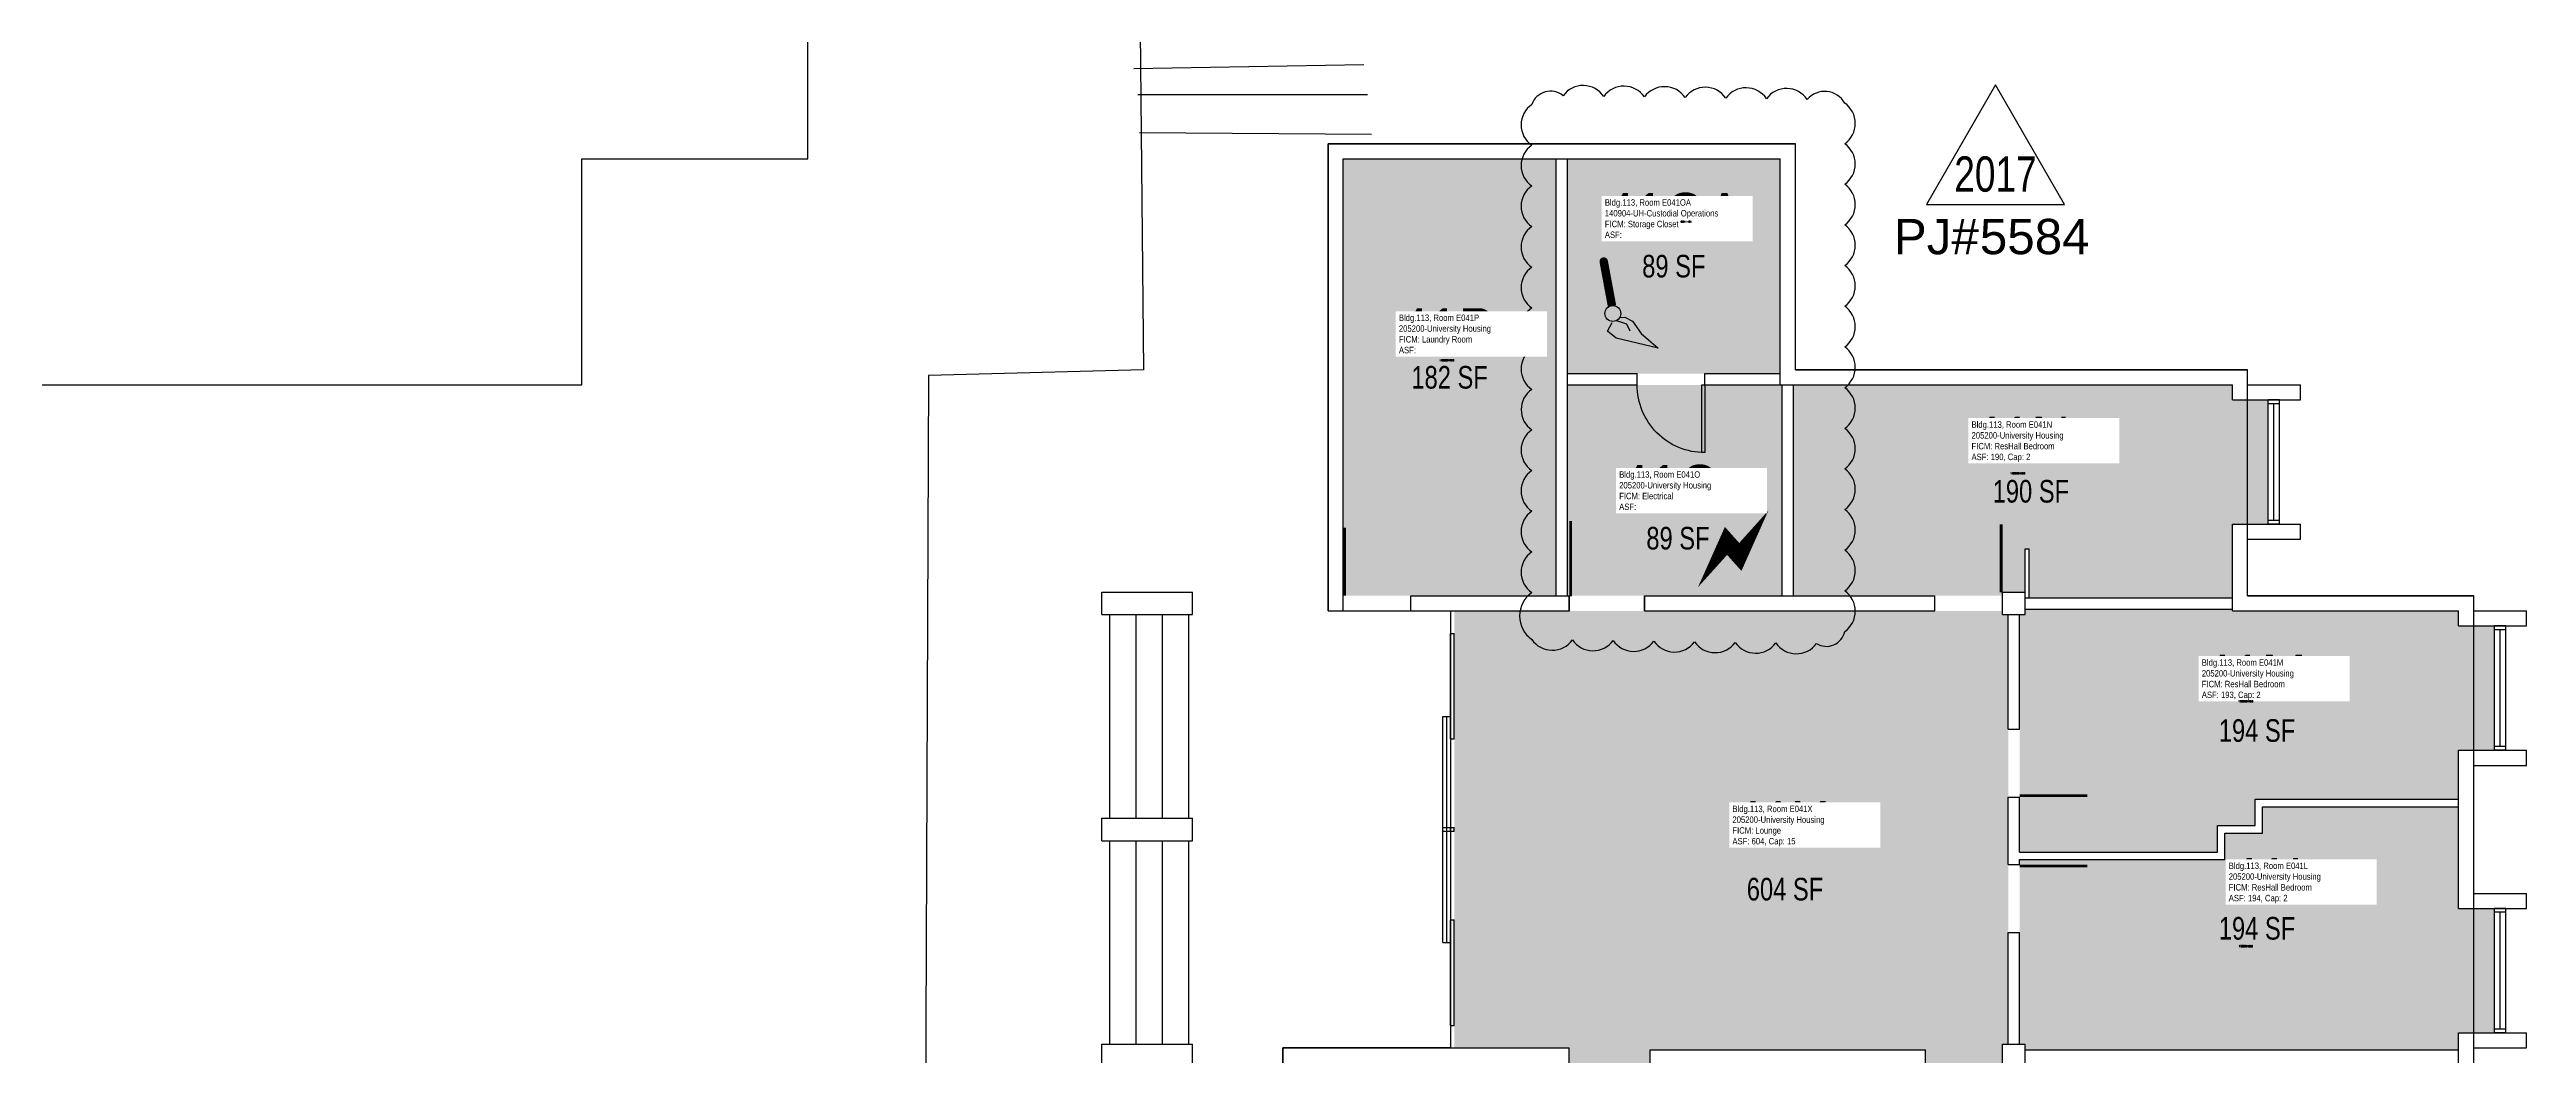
# Model space of a CAD drawing. Header units: inches. Extents: x -168 to 3268, y -1256 to 4808.
# Drawn here: x 1501 to 2816, y -360 to 174 of the extents above; entities that cross this region are included whole.
import ezdxf
from ezdxf.enums import TextEntityAlignment as Align

# ---------------------------------------------------------------- set-up
doc = ezdxf.new("R2010")
doc.units = ezdxf.units.IN
doc.header["$LTSCALE"] = 100
doc.header["$MEASUREMENT"] = 0
doc.layers.get('0').update_dxf_attribs({"linetype": 'CONTINUOUS'})
for name, color, linetype in [('A-DOOR', 2, 'CONTINUOUS'), ('A-GLAZ', 1, 'CONTINUOUS'), ('A-IDEN-ICON', 4, 'CONTINUOUS'), ('A-IDEN-RNUM', 7, 'CONTINUOUS'), ('A-IDEN-SNUM', 4, 'CONTINUOUS'), ('A-IDEN-VNUM', 4, 'CONTINUOUS'), ('A-SITE', 3, 'CONTINUOUS'), ('A-WALL', 5, 'CONTINUOUS'), ('AREA-TEXT', 3, 'CONTINUOUS'), ('Rooms-Category-Color', 7, 'CONTINUOUS'), ('Rooms-College-Color', 7, 'CONTINUOUS'), ('Rooms-Department-Color', 7, 'CONTINUOUS'), ('Rooms-Division-Color', 7, 'CONTINUOUS'), ('Rooms-Information', 7, 'CONTINUOUS')]:
    doc.layers.add(name, color=color, linetype=linetype)
doc.layers.add('A-REV', color=1, linetype='CONTINUOUS', true_color=0xff0000)
doc.styles.add('Arial', font='arial.ttf')
doc.styles.add('CP_AREA', font='arial.ttf', dxfattribs={"height": 15})
doc.styles.add('CP_ROOMVNUMBER', font='arial.ttf', dxfattribs={"width": 0.85, "height": 0.075})
doc.styles.add('ROOMSNUMBER', font='TXT.SHX', dxfattribs={"height": 1})

# ---------------------------------------------------------------- blocks, each defined once
blk = doc.blocks.new('*U4')
h = blk.add_hatch(color=256)
h.dxf.hatch_style = 1
h.paths.add_polyline_path([(0, -36), (-1.7, -36), (-1.7, 0), (0, 0)])
blk.add_lwpolyline([(0, -36), (-1.7, -36), (-1.7, 0), (0, 0), (0, -36, -0.414214), (-36, 0)], format="xyb")
blk = doc.blocks.new('CPCUST')
for p, q in [((0.0262, -0.0408), (0.0446, -0.0406)), ((0.0297, -0.0341), (0.0376, -0.0302)), ((0.0376, -0.0302), (0.0533, -0.0324)), ((0.0446, -0.0406), (0.0543, -0.0505)), ((0.0533, -0.0324), (0.0745, -0.0479)), ((0.0171, -0.0639), (0.02, -0.0466)), ((0.0358, -0.0705), (0.0171, -0.0639)), ((0.1117, -0.0625), (0.0358, -0.0705)), ((0.0745, -0.0479), (0.1117, -0.0625))]:
    blk.add_line(p, q)
at = {"const_width": 0.015}
blk.add_lwpolyline([(-0.03, 0.05), (0.01, -0.0193)], dxfattribs=at)
at = {"const_width": 0.0075}
blk.add_lwpolyline([(-0.0332, 0.0481, 1), (-0.0268, 0.0519, 1)], format="xyb", close=True, dxfattribs=at)
blk.add_circle((0.0158, -0.0313), 0.0141)
blk = doc.blocks.new('CPELECT')
blk.add_lwpolyline([(0.0623, 0.0629, 0, 0.03, 0), (0.0105, -0.0168, 0.03, 0.03, 0), (-0.0105, 0.0068, 0.03, 0, 0), (-0.0623, -0.0729, 0.03, 0, 0)], format="xyseb")
blk = doc.blocks.new('ProjectRev')
at = {"transparency": 16777216}
blk.add_lwpolyline([(0, 0.122), (-0.1221, -0.0895), (0.1221, -0.0895)], close=True, dxfattribs=at)
at = {"transparency": 16777216, "insert": (-0.1798, -0.1151), "char_height": 0.0625, "width": 0.24749, "attachment_point": 1, "style": 'Arial'}
blk.add_mtext('PJ#', dxfattribs=at)
at = {"transparency": 16777216, "style": 'Arial', "width": 0.75}
blk.add_attdef('YEAR', text='', height=2.5, dxfattribs=at).set_placement((0, 0), align=Align.MIDDLE_CENTER)
at = {"transparency": 16777216, "style": 'Arial'}
blk.add_attdef('PROJECT', text='', height=2.5, dxfattribs=at).set_placement((-0.0276, -0.1151), align=Align.TOP_LEFT)

msp = doc.modelspace()

# ---------------------------------------------------------------- hatches: boundary and pattern name
at = {"layer": 'Rooms-Category-Color', "true_color": 0x728ef3}
for points in [[(2301, -116), (2301, -79), (2301, 116), (2188, 116), (2188, 86), (2188, -116), (2224, -116)], [(2307, 2), (2420, 2), (2420, 116), (2307, 116)], [(2660, -12), (2660, -4), (2427, -4), (2427, -114), (2427, -116), (2502, -116), (2538, -116), (2538, -114), (2550, -114), (2550, -91), (2552, -91), (2552, -117), (2660, -117), (2660, -78), (2679, -78), (2679, -12)], [(2497, -548), (2497, -481), (2445, -481), (2444.7, -443), (2497, -443), (2496.7, -357), (2350.7, -357), (2350.7, -510), (2350.7, -542), (2350.7, -548), (2307, -548), (2307, -523), (2307, -464), (2308, -464), (2308, -404), (2308, -364), (2308, -356), (2307, -356), (2301, -356), (2247, -356), (2247, -124), (2308.1, -124), (2348.1, -124), (2502, -124), (2538, -124), (2538, -126), (2541, -126), (2541, -186.8), (2541, -222.8), (2541, -258.7), (2541, -354), (2538, -354), (2538, -366), (2541, -366), (2541, -426.7), (2541, -462.7), (2541, -548), (2541, -462.7), (2541, -548)], [(2547, -252), (2652, -252), (2652, -238), (2672, -238), (2672, -224), (2780, -224), (2780, -198), (2799, -198), (2799, -132), (2780, -132), (2780, -124), (2660, -124), (2660, -123), (2550, -123), (2550, -126), (2547, -126), (2547, -186.8), (2547, -222.8), (2547, -252), (2547, -222.8)], [(2780, -348), (2780, -357), (2550, -357), (2550, -354), (2547, -354), (2547, -258.7), (2547, -256), (2656, -256), (2656, -242), (2676, -242), (2676, -228), (2780, -228), (2780, -282), (2799, -282), (2799, -348)]]:
    msp.add_hatch(color=171, dxfattribs=at).paths.add_polyline_path(points)
at = {"layer": 'Rooms-Category-Color', "true_color": 0xadadad}
msp.add_hatch(color=253, dxfattribs=at).paths.add_polyline_path([(2308.1, -116), (2348.1, -116), (2421, -116), (2421, -114), (2421, -79), (2421, -73), (2421, -4), (2420, -4), (2380, -4), (2307, -4), (2307, -79), (2307, -116)])
at = {"layer": 'Rooms-College-Color', "true_color": 0xadadad}
for points in [[(2301, -116), (2301, -79), (2301, 116), (2188, 116), (2188, 86), (2188, -116), (2224, -116)], [(2307, 2), (2420, 2), (2420, 116), (2307, 116)], [(2308.1, -116), (2348.1, -116), (2421, -116), (2421, -114), (2421, -79), (2421, -73), (2421, -4), (2420, -4), (2380, -4), (2307, -4), (2307, -79), (2307, -116)], [(2660, -12), (2660, -4), (2427, -4), (2427, -114), (2427, -116), (2502, -116), (2538, -116), (2538, -114), (2550, -114), (2550, -91), (2552, -91), (2552, -117), (2660, -117), (2660, -78), (2679, -78), (2679, -12)], [(2497, -548), (2497, -481), (2445, -481), (2444.7, -443), (2497, -443), (2496.7, -357), (2350.7, -357), (2350.7, -510), (2350.7, -542), (2350.7, -548), (2307, -548), (2307, -523), (2307, -464), (2308, -464), (2308, -404), (2308, -364), (2308, -356), (2307, -356), (2301, -356), (2247, -356), (2247, -124), (2308.1, -124), (2348.1, -124), (2502, -124), (2538, -124), (2538, -126), (2541, -126), (2541, -186.8), (2541, -222.8), (2541, -258.7), (2541, -354), (2538, -354), (2538, -366), (2541, -366), (2541, -426.7), (2541, -462.7), (2541, -548), (2541, -462.7), (2541, -548)], [(2547, -252), (2652, -252), (2652, -238), (2672, -238), (2672, -224), (2780, -224), (2780, -198), (2799, -198), (2799, -132), (2780, -132), (2780, -124), (2660, -124), (2660, -123), (2550, -123), (2550, -126), (2547, -126), (2547, -186.8), (2547, -222.8), (2547, -252), (2547, -222.8)], [(2780, -348), (2780, -357), (2550, -357), (2550, -354), (2547, -354), (2547, -258.7), (2547, -256), (2656, -256), (2656, -242), (2676, -242), (2676, -228), (2780, -228), (2780, -282), (2799, -282), (2799, -348)]]:
    msp.add_hatch(color=253, dxfattribs=at).paths.add_polyline_path(points)
at = {"layer": 'Rooms-Department-Color', "true_color": 0x604aed}
for points in [[(2301, -116), (2301, -79), (2301, 116), (2188, 116), (2188, 86), (2188, -116), (2224, -116)], [(2307, 2), (2420, 2), (2420, 116), (2307, 116)], [(2660, -12), (2660, -4), (2427, -4), (2427, -114), (2427, -116), (2502, -116), (2538, -116), (2538, -114), (2550, -114), (2550, -91), (2552, -91), (2552, -117), (2660, -117), (2660, -78), (2679, -78), (2679, -12)], [(2497, -548), (2497, -481), (2445, -481), (2444.7, -443), (2497, -443), (2496.7, -357), (2350.7, -357), (2350.7, -510), (2350.7, -542), (2350.7, -548), (2307, -548), (2307, -523), (2307, -464), (2308, -464), (2308, -404), (2308, -364), (2308, -356), (2307, -356), (2301, -356), (2247, -356), (2247, -124), (2308.1, -124), (2348.1, -124), (2502, -124), (2538, -124), (2538, -126), (2541, -126), (2541, -186.8), (2541, -222.8), (2541, -258.7), (2541, -354), (2538, -354), (2538, -366), (2541, -366), (2541, -426.7), (2541, -462.7), (2541, -548), (2541, -462.7), (2541, -548)], [(2547, -252), (2652, -252), (2652, -238), (2672, -238), (2672, -224), (2780, -224), (2780, -198), (2799, -198), (2799, -132), (2780, -132), (2780, -124), (2660, -124), (2660, -123), (2550, -123), (2550, -126), (2547, -126), (2547, -186.8), (2547, -222.8), (2547, -252), (2547, -222.8)], [(2780, -348), (2780, -357), (2550, -357), (2550, -354), (2547, -354), (2547, -258.7), (2547, -256), (2656, -256), (2656, -242), (2676, -242), (2676, -228), (2780, -228), (2780, -282), (2799, -282), (2799, -348)]]:
    msp.add_hatch(color=173, dxfattribs=at).paths.add_polyline_path(points)
at = {"layer": 'Rooms-Department-Color', "true_color": 0xacacac}
msp.add_hatch(color=253, dxfattribs=at).paths.add_polyline_path([(2308.1, -116), (2348.1, -116), (2421, -116), (2421, -114), (2421, -79), (2421, -73), (2421, -4), (2420, -4), (2380, -4), (2307, -4), (2307, -79), (2307, -116)])
at = {"layer": 'Rooms-Division-Color', "true_color": 0x604aed}
for points in [[(2301, -116), (2301, -79), (2301, 116), (2188, 116), (2188, 86), (2188, -116), (2224, -116)], [(2307, 2), (2420, 2), (2420, 116), (2307, 116)], [(2660, -12), (2660, -4), (2427, -4), (2427, -114), (2427, -116), (2502, -116), (2538, -116), (2538, -114), (2550, -114), (2550, -91), (2552, -91), (2552, -117), (2660, -117), (2660, -78), (2679, -78), (2679, -12)], [(2497, -548), (2497, -481), (2445, -481), (2444.7, -443), (2497, -443), (2496.7, -357), (2350.7, -357), (2350.7, -510), (2350.7, -542), (2350.7, -548), (2307, -548), (2307, -523), (2307, -464), (2308, -464), (2308, -404), (2308, -364), (2308, -356), (2307, -356), (2301, -356), (2247, -356), (2247, -124), (2308.1, -124), (2348.1, -124), (2502, -124), (2538, -124), (2538, -126), (2541, -126), (2541, -186.8), (2541, -222.8), (2541, -258.7), (2541, -354), (2538, -354), (2538, -366), (2541, -366), (2541, -426.7), (2541, -462.7), (2541, -548), (2541, -462.7), (2541, -548)], [(2547, -252), (2652, -252), (2652, -238), (2672, -238), (2672, -224), (2780, -224), (2780, -198), (2799, -198), (2799, -132), (2780, -132), (2780, -124), (2660, -124), (2660, -123), (2550, -123), (2550, -126), (2547, -126), (2547, -186.8), (2547, -222.8), (2547, -252), (2547, -222.8)], [(2780, -348), (2780, -357), (2550, -357), (2550, -354), (2547, -354), (2547, -258.7), (2547, -256), (2656, -256), (2656, -242), (2676, -242), (2676, -228), (2780, -228), (2780, -282), (2799, -282), (2799, -348)]]:
    msp.add_hatch(color=173, dxfattribs=at).paths.add_polyline_path(points)
at = {"layer": 'Rooms-Division-Color', "true_color": 0xadadad}
msp.add_hatch(color=253, dxfattribs=at).paths.add_polyline_path([(2308.1, -116), (2348.1, -116), (2421, -116), (2421, -114), (2421, -79), (2421, -73), (2421, -4), (2420, -4), (2380, -4), (2307, -4), (2307, -79), (2307, -116)])

# ---------------------------------------------------------------- linework, layer by layer
at = {"layer": 'A-DOOR'}
for points in [[(2308.8, -116.2, 1.5, 1.5, 0), (2308.8, -76.2, 0, 0, 0), (2308.1, -76.2, 0, 0, -0.414214), (2348.1, -116.2, 0, 0, -0.414214)], [(2537.2, -114.1, 1.5, 1.5, 0), (2537.2, -78.1, 0, 0, 0), (2536.5, -78.1, 0, 0, 0.414214), (2502, -115.6, 0, 0, 0.414214)], [(2188.8, -115.9, 1.5, 1.5, 0), (2188.8, -79.9, 0, 0, 0), (2189.5, -79.9, 0, 0, -0.414214), (2224, -117.4, 0, 0, -0.414214)], [(2547, -222.1, 1.5, 1.5, 0), (2583, -222.1, 0, 0, 0), (2583, -221.3, 0, 0, 0.414214), (2545.5, -186.8, 0, 0, 0.414214)], [(2547, -259.4, 1.5, 1.5, 0), (2583, -259.4, 0, 0, 0), (2583, -260.2, 0, 0, -0.414214), (2545.5, -294.7, 0, 0, -0.414214)]]:
    msp.add_lwpolyline(points, format="xyseb", dxfattribs=at)
at = {"layer": 'A-GLAZ'}
for p, q in [((2679, -76), (2679, -14)), ((2682, -76), (2682, -14)), ((2685, -76), (2685, -14)), ((2245, -192), (2245, -136)), ((2247, -192), (2247, -136)), ((2799, -196), (2799, -134)), ((2802, -196), (2802, -134)), ((2805, -196), (2805, -134)), ((2241, -300), (2241, -180)), ((2243, -300), (2243, -180)), ((2245, -241), (2245, -239)), ((2247, -241), (2247, -239)), ((2245, -344), (2245, -288)), ((2247, -344), (2247, -288)), ((2799, -346), (2799, -284)), ((2802, -346), (2802, -284)), ((2805, -346), (2805, -284))]:
    msp.add_line(p, q, dxfattribs=at)
at = {"layer": 'A-REV'}
msp.add_lwpolyline([(2288.1, -139.1, 0.520567), (2309.7, -139.4, 0.520567), (2331.3, -139.7, 0.520567), (2352.9, -140, 0.520567), (2374.5, -140.4, 0.520567), (2396.1, -140.7, 0.520567), (2417.6, -141, 0.520567), (2439.2, -141.3, 0.520567), (2454.2, -135, 0.520567), (2454.2, -113.4, 0.520567), (2454.2, -91.8, 0.520567), (2454.2, -70.2, 0.520567), (2454.2, -48.6, 0.520567), (2454.2, -27.1, 0.520567), (2454.2, -5.5, 0.520567), (2454.2, 16.1, 0.520567), (2454.2, 37.7, 0.520567), (2454.2, 59.3, 0.520567), (2454.2, 80.9, 0.520567), (2454.2, 102.5, 0.520567), (2454.2, 124, 0.520567), (2454.2, 145.6, 0.520567), (2434.3, 147.5, 0.520567), (2412.7, 147.9, 0.520567), (2391.1, 148.2, 0.520567), (2369.5, 148.5, 0.520567), (2347.9, 148.8, 0.520567), (2326.3, 149.1, 0.520567), (2304.8, 149.5, 0.520567), (2288.1, 144.8, 0.520567), (2288.1, 123.2, 0.520567), (2288.1, 101.6, 0.520567), (2288.1, 80, 0.520567), (2288.1, 58.4, 0.520567), (2288.1, 36.8, 0.520567), (2288.1, 15.2, 0.520567), (2288.1, -6.4, 0.520567), (2288.1, -27.9, 0.520567), (2288.1, -49.5, 0.520567), (2288.1, -71.1, 0.520567), (2288.1, -92.7, 0.520567), (2288.1, -114.3, 0.520567)], format="xyb", close=True, dxfattribs=at)
at = {"layer": 'A-SITE'}
for p, q in [((2073, 969), (2082, 4)), ((2077, 164), (2199, 166)), ((2201, 150), (2079, 150)), ((2080, 130), (2203, 129)), ((1968, 1), (1966, -455)), ((2082, 4), (1968, 1)), ((2060, -126), (2060, -114)), ((2060, -114), (2108, -114)), ((2108, -126), (2108, -114)), ((2060, -126), (2108, -126)), ((2064, -126), (2064, -234)), ((2078, -126), (2078, -234)), ((2092, -126), (2092, -234)), ((2106, -126), (2106, -234)), ((2060, -246), (2060, -234)), ((2060, -234), (2108, -234)), ((2108, -246), (2108, -234)), ((2060, -246), (2108, -246)), ((2064, -246), (2064, -354)), ((2078, -246), (2078, -354)), ((2092, -246), (2092, -354)), ((2106, -246), (2106, -354)), ((2060, -354), (2108, -354)), ((2060, -366), (2060, -354)), ((2108, -366), (2108, -354))]:
    msp.add_line(p, q, dxfattribs=at)
for points in [[(1296, 92), (1296, -4), (1784, -4), (1784, 116), (1904, 116), (1904, 356), (2024, 356), (2024, 604), (1776, 604), (1776, 539), (1544, 539), (1544, 628), (1444, 628), (1444, 724), (956, 724), (956, 604), (836, 604), (836, 364), (672, 364), (672, 116), (956, 116), (956, -4), (1204, -4), (1204, 92)], [(2692, -604), (2788, -604), (2788, -116), (2668, -116), (2668, 4), (2428, 4), (2428, 124), (2180, 124), (2180, -124), (2245, -124), (2245, -356), (2156, -356), (2156, -456), (2060, -456), (2060, -944), (2180, -944), (2180, -1064), (2420, -1064), (2420, -1228), (2668, -1228), (2668, -944), (2788, -944), (2788, -696), (2692, -696)]]:
    msp.add_lwpolyline(points, close=True, dxfattribs=at)
at = {"layer": 'A-WALL'}
for p, q in [((2180, -124), (2180, 124)), ((2180, 124), (2428, 124)), ((2428, 4), (2428, 124)), ((2188, -124), (2188, 116)), ((2188, 116), (2420, 116)), ((2301, -116), (2301, 116)), ((2307, -116), (2307, 116)), ((2420, -4), (2420, 116)), ((2307, 2), (2344, 2)), ((2344, -4), (2344, 2)), ((2380, 2), (2420, 2)), ((2380, -4), (2380, 2)), ((2428, 4), (2668, 4)), ((2668, -4), (2668, 4)), ((2307, -4), (2344, -4)), ((2380, -4), (2420, -4)), ((2420, -4), (2660, -4)), ((2421, -116), (2421, -4)), ((2427, -116), (2427, -4)), ((2660, -12), (2660, -4)), ((2660, -12), (2696, -12)), ((2668, -4), (2696, -4)), ((2679, -14), (2679, -12)), ((2685, -12), (2679, -12)), ((2685, -14), (2685, -12)), ((2696, -12), (2696, -4)), ((2685, -14), (2679, -14)), ((2660, -78), (2696, -78)), ((2660, -124), (2660, -78)), ((2679, -78), (2679, -76)), ((2685, -76), (2679, -76)), ((2685, -78), (2679, -78)), ((2685, -78), (2685, -76)), ((2696, -86), (2696, -78)), ((2550, -117), (2550, -91)), ((2550, -91), (2552, -91)), ((2552, -117), (2552, -91)), ((2668, -86), (2696, -86)), ((2668, -116), (2668, -86)), ((2060, -114), (2108, -114)), ((2060, -126), (2060, -114)), ((2108, -126), (2108, -114)), ((2188, -124), (2188, -105.9)), ((2224, -116), (2308.1, -116)), ((2224, -124), (2224, -116)), ((2224, -124), (2224, -116)), ((2308, -124), (2308, -116)), ((2308.1, -124), (2308.1, -116)), ((2348, -116), (2502, -116)), ((2348, -124), (2348, -116)), ((2348.1, -124), (2348.1, -116)), ((2502, -124), (2502, -116)), ((2502, -124), (2502, -116)), ((2538, -114), (2550, -114)), ((2538, -126), (2538, -114)), ((2538, -126), (2538, -114)), ((2550, -126), (2550, -114)), ((2550, -117), (2660, -117)), ((2668, -116), (2788, -116)), ((2788, -124), (2788, -116)), ((2060, -126), (2108, -126)), ((2180, -124), (2188, -124)), ((2224, -124), (2308.1, -124)), ((2241, -124), (2247, -124)), ((2348, -124), (2502, -124)), ((2538, -126), (2550, -126)), ((2541, -186.8), (2541, -126)), ((2547, -186.8), (2547, -126)), ((2550, -123), (2660, -123)), ((2660, -124), (2780, -124)), ((2780, -132), (2780, -124)), ((2788, -124), (2816, -124)), ((2816, -132), (2816, -124)), ((2245, -136), (2247, -136)), ((2780, -132), (2816, -132)), ((2799, -134), (2799, -132)), ((2805, -132), (2799, -132)), ((2805, -134), (2799, -134)), ((2805, -134), (2805, -132)), ((2241, -180), (2245, -180)), ((2245, -192), (2247, -192)), ((2541, -186.8), (2547, -186.8)), ((2799, -198), (2799, -196)), ((2805, -196), (2799, -196)), ((2805, -198), (2805, -196)), ((2780, -282), (2780, -198)), ((2780, -198), (2816, -198)), ((2788, -206), (2816, -206)), ((2788, -274), (2788, -206)), ((2805, -198), (2799, -198)), ((2816, -206), (2816, -198)), ((2541, -222.8), (2547, -222.8)), ((2541, -258.7), (2541, -222.8)), ((2547, -252), (2547, -222.8)), ((2060, -234), (2108, -234)), ((2060, -246), (2060, -234)), ((2108, -246), (2108, -234)), ((2672, -224), (2780, -224)), ((2672, -238), (2672, -224)), ((2676, -228), (2780, -228)), ((2676, -242), (2676, -228)), ((2060, -246), (2108, -246)), ((2241, -239), (2247, -239)), ((2241, -241), (2247, -241)), ((2652, -238), (2672, -238)), ((2652, -252), (2652, -238)), ((2656, -242), (2676, -242)), ((2656, -256), (2656, -242)), ((2541, -258.7), (2547, -258.7)), ((2547, -252), (2652, -252)), ((2547, -256), (2656, -256)), ((2547, -258.7), (2547, -256)), ((2788, -274), (2816, -274)), ((2816, -282), (2816, -274)), ((2245, -288), (2247, -288)), ((2780, -282), (2816, -282)), ((2799, -284), (2799, -282)), ((2805, -282), (2799, -282)), ((2805, -284), (2799, -284)), ((2805, -284), (2805, -282)), ((2241, -300), (2245, -300)), ((2541, -294.7), (2547, -294.7)), ((2541, -354), (2541, -294.7)), ((2547, -354), (2547, -294.7)), ((2060, -354), (2108, -354)), ((2060, -366), (2060, -354)), ((2108, -366), (2108, -354)), ((2245, -344), (2247, -344)), ((2538, -366), (2538, -354)), ((2538, -354), (2550, -354)), ((2550, -366), (2550, -354)), ((2780, -372), (2780, -348)), ((2780, -348), (2816, -348)), ((2799, -348), (2799, -346)), ((2805, -346), (2799, -346)), ((2805, -348), (2799, -348)), ((2805, -348), (2805, -346)), ((2816, -356), (2816, -348)), ((2156, -364), (2156, -356)), ((2156, -356), (2308, -356)), ((2241, -356), (2247, -356)), ((2308, -364.1), (2308, -356)), ((2351, -357), (2497, -357)), ((2351, -510), (2351, -357)), ((2497, -443), (2497, -357)), ((2550, -357), (2780, -357)), ((2788, -364), (2788, -356)), ((2788, -356), (2816, -356))]:
    msp.add_line(p, q, dxfattribs=at)

# ---------------------------------------------------------------- block references
at = {"layer": 'A-DOOR'}
msp.add_blockref('*U4', (2380, -4), dxfattribs=at)
at = {"layer": 'A-IDEN-ICON', "xscale": 300.000000001067, "yscale": 300.000000001067, "zscale": 300.000000001067, "rotation": 340.5599651719422}
msp.add_blockref('CPCUST', (2329.8, 44.3), dxfattribs=at)
at = {"layer": 'A-IDEN-ICON', "xscale": 300, "yscale": 300, "zscale": 300}
msp.add_blockref('CPELECT', (2395, -89.6), dxfattribs=at)
at = {"layer": 'A-REV'}
ref = msp.add_blockref('ProjectRev', (2534.2, 118.6), dxfattribs=dict(at, xscale=300, yscale=300, zscale=300))
ref.add_attrib('YEAR', '2017', dxfattribs={"layer": '0', "transparency": 16777216, "height": 18.75, "style": 'Arial', "width": 0.75}).set_placement((2534.2, 107.9), align=Align.MIDDLE_CENTER)
ref.add_attrib('PROJECT', '5584', dxfattribs={"layer": '0', "transparency": 16777216, "height": 18.75, "style": 'Arial'}).set_placement((2525.9, 84.1), align=Align.TOP_LEFT)

# ---------------------------------------------------------------- texts
at = {"layer": 'A-IDEN-RNUM', "style": 'ROOMSNUMBER', "width": 0.85}
for s, p in [('0041-OA', (2370, 82.6)), ('0041-P0', (2243, 9)), ('0041-N0', (2546, -51)), ('0041-O0', (2361.5, -58.5)), ('0041-M0', (2667, -172)), ('0041-X0', (2420, -237)), ('0041-L0', (2667, -302))]:
    msp.add_text(s, height=1, dxfattribs=at).set_placement(p, align=Align.MIDDLE)
at = {"layer": 'A-IDEN-SNUM', "style": 'ROOMSNUMBER', "width": 0.85}
for s, p in [('1130E041OA', (2370.2, 86.4)), ('1130E041P0', (2243, 9)), ('1130E041N0', (2546, -51)), ('1130E041O0', (2363.6, -56)), ('1130E041M0', (2667, -172)), ('1130E041X0', (2420, -237)), ('1130E041L0', (2667, -302))]:
    msp.add_text(s, height=1, dxfattribs=at).set_placement(p, align=Align.MIDDLE)
at = {"layer": 'A-IDEN-VNUM', "style": 'CP_ROOMVNUMBER', "width": 0.85}
for s, p in [('41OA', (2363.4, 85.9)), ('41P', (2243, 24.7)), ('41N', (2547.7, -32.9)), ('41O', (2361.5, -58.5)), ('41M', (2671.5, -159.3)), ('41X', (2420, -237)), ('41L', (2681.8, -267.1))]:
    msp.add_text(s, height=24, dxfattribs=at).set_placement(p, align=Align.MIDDLE)
at = {"layer": 'AREA-TEXT', "style": 'CP_AREA', "width": 0.75}
for s, p in [('89 SF', (2363.5, 59)), ('182 SF', (2244.5, 0)), ('190 SF', (2553, -60.5)), ('89 SF', (2365.7, -85.4)), ('194 SF', (2673, -187.5)), ('604 SF', (2422.5, -271.7)), ('194 SF', (2673, -292.5))]:
    msp.add_text(s, height=12, dxfattribs=at).set_placement(p, align=Align.MIDDLE_CENTER)

# ---------------------------------------------------------------- next in the draw order: texts
at = {"layer": 'Rooms-Information', "char_height": 3.429, "width": 76.8, "attachment_point": 7, "style": 'CP_ROOMVNUMBER', "bg_fill": 3, "box_fill_scale": 1.5, "bg_fill_color": 256, "bg_fill_true_color": 13158600, "bg_fill_transparency": 0}
for s, insert in [('Bldg.113, Room E041OA^M^J140904-UH-Custodial Operations^M^JFICM: Storage Closet^M^JASF: ', (2326.9, 73.9)), ('Bldg.113, Room E041P^M^J205200-University Housing^M^JFICM: Laundry Room^M^JASF: ', (2217.6, 12.7)), ('Bldg.113, Room E041N^M^J205200-University Housing^M^JFICM: ResHall Bedroom^M^JASF: 190, Cap: 2', (2521.5, -45)), ('Bldg.113, Room E041O^M^J205200-University Housing^M^JFICM: Electrical^M^JASF: ', (2334.5, -70.5)), ('Bldg.113, Room E041M^M^J205200-University Housing^M^JFICM: ResHall Bedroom^M^JASF: 193, Cap: 2', (2643.7, -171.3)), ('Bldg.113, Room E041X^M^J205200-University Housing^M^JFICM: Lounge^M^JASF: 604, Cap: 15', (2394.6, -249)), ('Bldg.113, Room E041L^M^J205200-University Housing^M^JFICM: ResHall Bedroom^M^JASF: 194, Cap: 2', (2658, -279.2))]:
    msp.add_mtext(s, dxfattribs=dict(at, insert=insert))

doc.saveas('drawing.dxf')
